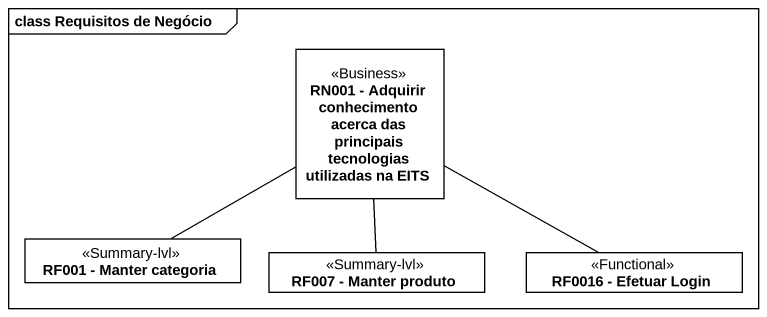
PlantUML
@startuml
mainframe class Requisitos de Negócio
hide circle
hide empty members
class "RN001 - Adquirir conhecimento acerca das principais tecnologias utilizadas na EITS" as RN001_Adquirir_conhecimento <<Business>>
class "RF001 - Manter categoria" as RF001_Manter_categoria <<Summary-lvl>>
class "RF007 - Manter produto" as RF007_Manter_produto <<Summary-lvl>>
class "RF0016 - Efetuar Login" as RF0016_Efetuar_Login <<Functional>>
RN001_Adquirir_conhecimento -left- RF001_Manter_categoria
RN001_Adquirir_conhecimento -- RF007_Manter_produto
RN001_Adquirir_conhecimento -right- RF0016_Efetuar_Login
@enduml
